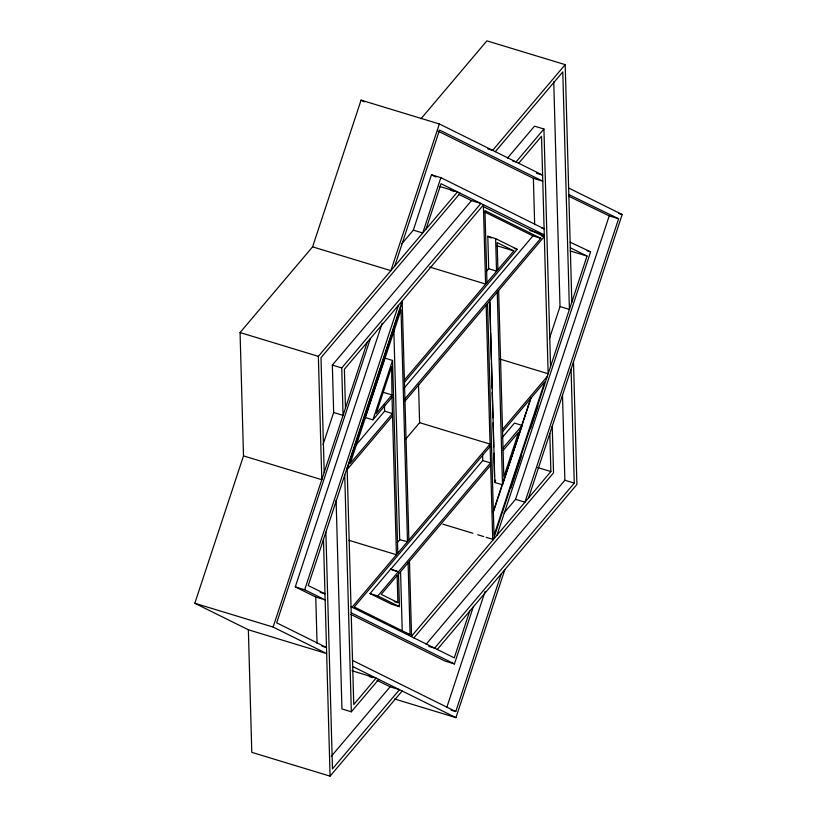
<?xml version="1.0" encoding="UTF-8"?>
<svg xmlns="http://www.w3.org/2000/svg" width="817" height="817" viewBox="0 0 817 817"><rect width="100%" height="100%" fill="white"/><g stroke="black" fill="none" stroke-linecap="round" stroke-linejoin="round"><path stroke-width="1.23" d="M401.821 243.752L413.351 230.128L431.458 174.797L440.853 177.646L544.102 228.801L541.753 228.086M440.853 177.646L422.746 232.988L413.351 230.128M394.744 266.076L439.526 130.026L542.774 181.18L533.378 178.32L438.065 131.108M194.814 603.263L273.103 627.068L326.657 653.59L248.368 629.784L194.814 603.263L243.507 455.906L240.065 332.56L312.594 246.846L361.063 100.154L439.352 123.959L542.6 175.104L536.585 173.275M323.062 444.601L333.663 412.503L332.345 365.087L471.511 200.625L480.907 203.474L341.741 367.946L343.058 415.363L333.663 412.503M273.103 627.068L367.211 342.272M439.352 123.959L390.883 270.641L312.594 246.846M370.377 338.534L276.677 622.84L326.483 647.513L321.786 646.094M295.284 586.892L304.68 589.751L325.156 599.903L315.76 597.043L295.284 586.892L382.203 323.154M304.68 589.751L398.379 305.446M402.352 300.738L308.244 585.534L324.982 593.826L320.162 592.366M426.025 229.117L441.027 183.723L544.275 234.867L529.824 230.476M372.92 419.846L392.548 360.44L384.715 358.06L365.087 417.456L372.92 419.846L392.017 397.266M391.639 366.762L376.157 413.616L391.956 394.938L391.639 366.762L391.333 367.67M495.633 480.11L494.847 482.49L489.771 300.094M549.412 338.636L560.023 306.538L553.742 81.771M492.988 512.504L530.968 397.573M493.172 512.555L531.152 397.624M494.673 482.428L502.506 484.808L522.134 425.412L514.475 423.083L501.75 438.137M469.704 611.136L454.262 657.869L351.014 606.714M570.307 247.765L587.045 256.058L493.376 539.516L486.146 537.31M510.819 488.188L521.624 455.498M530.427 428.854L538.025 405.845M350.871 614.435L445.04 661.086L454.436 663.935L473.278 606.919M496.95 535.288L590.609 251.84L570.143 242.2M446.766 707.491L485.094 591.508M504.028 512.974L515.558 499.35L609.216 215.892L568.479 196.121M451.066 710.126L455.763 711.556L501.281 573.83M568.816 194.579L618.612 218.742L524.943 502.2L515.558 499.35M394.509 698.954L455.937 717.632L504.845 569.612M528.517 497.982L622.186 214.524L568.632 188.002M420.969 118.771L486.901 40.85L565.19 64.655L571.818 302.116M243.507 455.906L321.796 479.712L318.354 356.355L457.52 191.893L439.454 186.399M565.19 64.655L492.661 150.369L487.841 148.898M460.165 193.2L320.999 357.672L324.206 472.43M495.306 151.676L562.78 71.927L569.418 309.398L560.023 306.538M507.469 158.12L534.532 126.145L543.928 129.004L550.556 366.465M543.928 129.004L516.048 161.95L512.525 160.878M483.552 204.791L344.376 369.253L345.468 408.081M518.693 163.257L541.518 136.276L548.156 373.747L499.973 359.092M486.309 271.561L488.709 268.732L487.8 236.246L495.623 238.625L517.212 249.318L404.456 382.325M404.395 379.997L513.842 250.89L497.155 242.618L497.9 269.498M355.415 445.714L384.644 411.165L384.47 404.905M403.68 388.678L532.96 235.899L540.793 238.278L404.926 398.839M392.538 415.873L347.011 469.683L402.23 302.576L408.868 540.037M404.987 401.167L544.153 236.705L483.429 206.619L485.594 284.05L429.711 267.057M405.661 439.148L419.601 422.665L418.529 384.439M397.256 542.621L399.687 539.751L393.835 330.282M351.708 607.593L490.057 444.091L486.186 305.211M502.506 429.374L547.216 376.535M490.129 446.409L354.261 606.98L410.093 634.635L408.091 562.821M502.567 431.703L544.796 381.805L494.03 535.452L487.545 303.618M398.512 574.147L399.421 606.633L391.588 604.253L370.009 593.561L390.618 569.204L398.451 571.818L390.618 569.204M390.618 569.439L482.755 460.543L482.581 454.191M370.009 593.561L377.832 595.94L398.441 571.583M503.098 450.504L518.621 432.173L503.823 476.954L503.027 447.992L522.134 425.412M398.451 571.818L490.588 462.933L482.755 460.543M397.144 575.76L490.649 465.251M411.257 636.566L550.883 471.552L549.821 433.51M336.114 500.259L341.945 708.942L351.341 711.801L378.761 679.397M413.902 637.873L553.528 472.859L552.231 426.229M331.263 756.358L390.107 686.821L399.503 689.671L332.478 768.868L325.871 532.194M426.065 644.317L564.874 480.273L562.504 395.428M571.083 369.161L574.269 483.133L434.644 648.147L428.772 646.359M248.368 629.784L251.789 752.345L330.078 776.15L402.148 690.988M437.289 649.454L576.914 484.44L573.493 361.88M399.687 539.751L407.499 541.661L401.024 309.806L350.248 463.453L392.477 413.555L384.644 411.165M618.571 213.431L622.186 214.524M609.216 215.892L618.612 218.742M450.77 190.351L454.293 191.423M541.722 235.96L544.153 236.705M587.086 250.768L590.609 251.84M570.184 250.931L587.045 256.058M514.281 248.419L517.212 249.318M496.838 245.723L513.842 250.89M488.709 268.732L496.532 271.111L495.623 238.625M240.065 332.56L318.354 356.355M332.345 365.087L341.741 367.946M384.123 392.558L391.956 394.938L396.419 554.753L349.043 540.343M419.601 422.665L490.057 444.091L492.743 540.139M537.637 467.518L550.883 471.552M564.874 480.273L574.269 483.133M442.794 524.136L472.9 533.287M477.72 534.747L483.746 536.585M394.254 601.526L397.899 602.629L397.144 575.525L381.202 594.367L397.899 602.629M405.62 633.277L410.093 634.635M352.025 670.767L376.116 678.09L353.751 704.52L347.133 467.845M369.366 676.547L372.889 677.62M361.063 100.154L364.464 101.839M431.458 174.797L435.992 177.044M458.408 194.129L471.511 200.625M540.793 238.278L484.951 210.623L486.963 282.427M485.104 212.195L532.96 235.899M487.8 236.246L491.211 237.931M377.832 595.94L399.421 606.633M351.187 612.791L454.436 663.935M352.515 660.412L455.763 711.556M352.678 666.488L455.937 717.632M377.005 680.326L390.107 686.821M533.378 178.32L534.675 224.685M503.027 447.992L498.625 290.505L497.257 292.139L502.506 484.808M489.781 302.423L490.537 330.313M490.608 332.846L491.334 359.47M491.436 363.269L492.12 388.626M492.222 392.426L492.917 417.783M493.049 422.849L493.713 446.94M493.877 453.272L494.51 476.393M409.46 561.208L411.554 636.096M400.575 571.808L402.23 631M397.787 553.129L392.548 360.44M344.733 475.126L351.341 711.801M323.471 539.475L330.078 776.15M315.76 597.043L317.057 643.408"/></g></svg>
